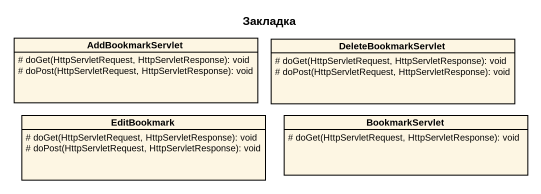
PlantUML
@startuml
title Закладка
hide circle
hide empty members
skinparam classAttributeIconSize 0
class AddBookmarkServlet {
  # doGet(HttpServletRequest, HttpServletResponse): void
  # doPost(HttpServletRequest, HttpServletResponse): void
}
class DeleteBookmarkServlet {
  # doGet(HttpServletRequest, HttpServletResponse): void
  # doPost(HttpServletRequest, HttpServletResponse): void
}
class EditBookmark {
  # doGet(HttpServletRequest, HttpServletResponse): void
  # doPost(HttpServletRequest, HttpServletResponse): void
}
class BookmarkServlet {
  # doGet(HttpServletRequest, HttpServletResponse): void
}
@enduml
